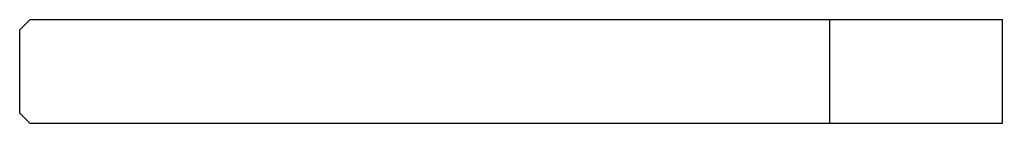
# Model space of a CAD drawing. Header units: millimetres. Extents: x -57 to 0, y -3 to 3.
import ezdxf

# ---------------------------------------------------------------- set-up
doc = ezdxf.new("R2010")
doc.units = ezdxf.units.MM

msp = doc.modelspace()

# ---------------------------------------------------------------- linework, layer by layer
at = {"color": 7, "linetype": 'Continuous', "lineweight": 25}
for p, q in [((-56.4, 3), (-57, 2.4)), ((0, 3), (-56.4, 3)), ((-10, -3), (-10, 3)), ((0, -3), (0, 3)), ((-57, 2.4), (-57, -2.4)), ((-57, -2.4), (-56.4, -3)), ((-56.4, -3), (0, -3))]:
    msp.add_line(p, q, dxfattribs=at)

doc.saveas('drawing.dxf')
